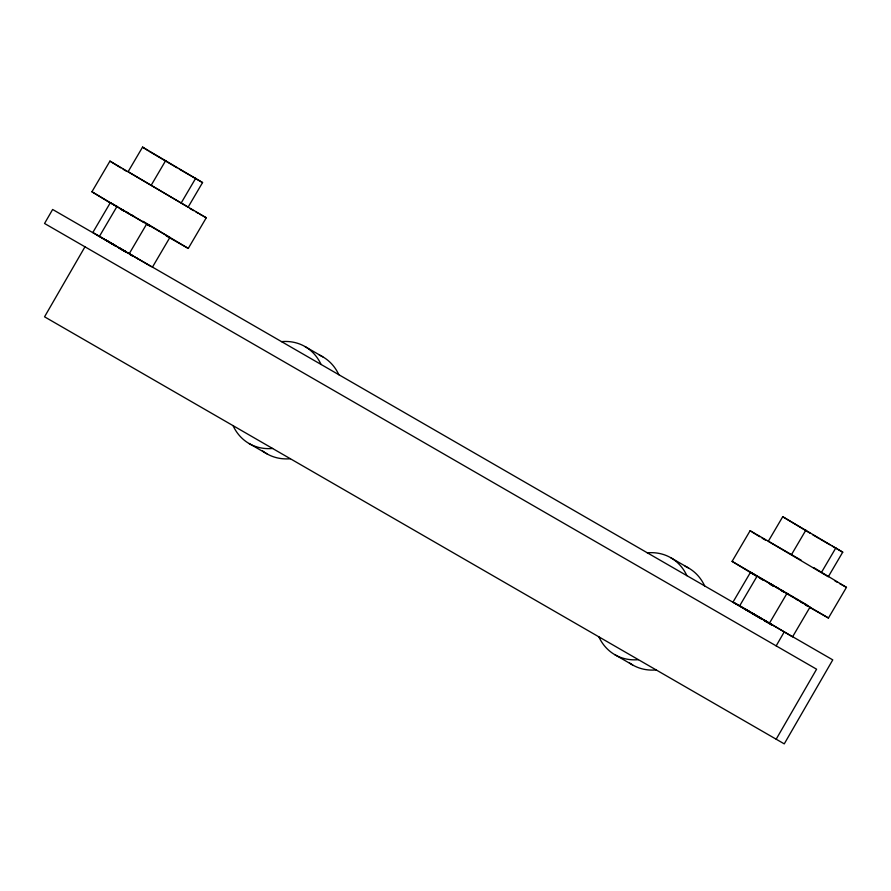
<?xml version="1.0" encoding="UTF-8"?>
<svg xmlns="http://www.w3.org/2000/svg" width="891" height="891" viewBox="0 0 891 891"><rect width="100%" height="100%" fill="white"/><g stroke="black" fill="none" stroke-linecap="round" stroke-linejoin="round"><path stroke-width="1.34" d="M84.968 246.807L44.55 316.817L784.258 743.874L832.762 659.875L52.636 209.474L44.55 223.474L816.59 669.208L776.172 739.207M776.172 645.875L784.258 631.875M111.041 203.449L91.929 191.777L109.949 161.115L206.278 217.76L188.268 248.422L166.227 235.881M142.56 147.126L128.115 171.707L188.112 207.157L202.558 182.566L142.56 147.126L148.24 150.735M152.383 267.255L169.869 237.485L110.328 202.714L92.831 232.484L151.236 266.565M99.569 236.115L117.066 206.333M151.292 185.094L165.726 160.503M129.351 253.501L146.837 223.719M181.285 202.814L195.73 178.222M755.846 575.809L732.101 561.375L750.122 530.713L801.287 560.272M782.732 516.724L768.287 541.305L828.285 576.755L842.73 552.164L782.732 516.724L810.32 533.33M756.047 615.848L733.003 602.093L750.5 572.312L828.441 618.02L846.45 587.358L813.65 567.556M733.003 602.093L739.742 605.713L757.227 575.942M791.453 554.692L805.898 530.1M805.553 604.666L810.042 607.083L792.556 636.853L769.512 623.099L787.009 593.328M821.457 572.412L835.903 547.82M203.861 216.468L206.278 217.76M846.45 587.358L839.6 583.56M91.929 191.777L144.086 222.627M732.101 561.375L806.956 604.933M828.441 618.02L809.886 607.506M124.127 210.644L122.68 209.886L123.726 210.554M796.242 599.153L797.69 599.91L796.643 599.242M199.428 213.963L202.747 215.845M106.408 240.303L115.006 245.237M190.05 208.583L193.592 210.621M195.953 211.98L198.325 213.339M834.945 580.899L837.306 582.257M750.5 612.128L745.722 609.444L749.966 612.072M179.381 169.19L202.558 182.566M820.711 539.456L829.978 544.802M832.294 546.15L842.73 552.164M126.533 212.013L128.749 213.294M305.045 346.577L322.82 356.845M670.856 557.777L688.632 568.046M249.068 443.518L266.854 453.786M614.879 654.718L632.666 664.987M805.23 604.811L807.558 606.158M751.469 612.696L761.616 618.61M770.392 624.112L772.241 625.181M130.22 254.503L132.993 256.118M770.036 583.527L774.056 585.866M131.868 215.099L133.884 216.268M146.313 223.931L149.332 225.679M780.683 590.243L784.247 592.337M800.931 602.071L803.303 603.463M146.458 224.12L150.033 226.214M739.742 605.713L769.512 623.099M757.239 616.539L760.814 618.632M764.378 620.715L771.528 624.892M119.45 248.333L126.589 252.509M130.164 254.592L132.547 255.984M776.284 587.169L778.5 588.472M763.943 620.336L766.171 621.64M119.227 247.698L122.557 249.658M125.999 252.042L118.948 247.91M780.794 589.82L783.078 591.156M812.625 534.7L819.553 538.788M149.387 151.459L177.075 167.82M770.526 584.485L772.764 585.81M143.106 221.336L188.268 248.422M763.843 619.913L766.438 621.439M759.121 617.508L761.716 619.033M123.671 250.315L126.266 251.841M759.243 577.813L762.64 579.829M120.207 208.884L123.593 210.9M768.22 622.497L772.23 624.869M753.329 614.077L756.336 615.859M130.053 254.08L132.057 255.272M113.157 244.479L116.164 246.261M787.455 593.74L789.393 594.898M770.169 583.917L773.087 585.654M147.282 224.142L150.2 225.88M130.977 214.898L132.915 216.056M762.095 538.131L765.659 540.258M123.114 169.234L126.678 171.362M750.5 572.312L756.259 575.753M759.711 577.813L763.164 579.885M770.08 584.006L773.533 586.078M110.328 202.714L117.233 206.846M120.697 208.906L124.15 210.967M126.455 212.348L128.761 213.717M112.043 243.811L107.31 240.971M96.295 234.556L115.875 246.25M791.342 596.057L793.424 597.304M756.236 534.589L759.756 536.716M120.753 167.82L109.949 161.115M136.256 257.777L137.916 258.78M752.004 531.983L755.067 533.887M750.122 530.713L750.979 531.348M685.09 566.242A55.966 45.697 -60 0 1 704.67 585.955M656.199 669.909A55.966 45.697 -60 0 1 629.336 662.815M647.312 552.843A55.966 45.697 -60 0 1 686.894 575.697M638.424 659.652A55.966 45.697 -60 0 1 598.841 636.798M319.279 355.041A55.966 45.697 -60 0 1 338.858 374.766M290.388 458.72A55.966 45.697 -60 0 1 262.455 450.801M281.5 341.643A55.966 45.697 -60 0 1 321.083 364.497M272.613 448.451A55.966 45.697 -60 0 1 233.03 425.597"/></g></svg>
